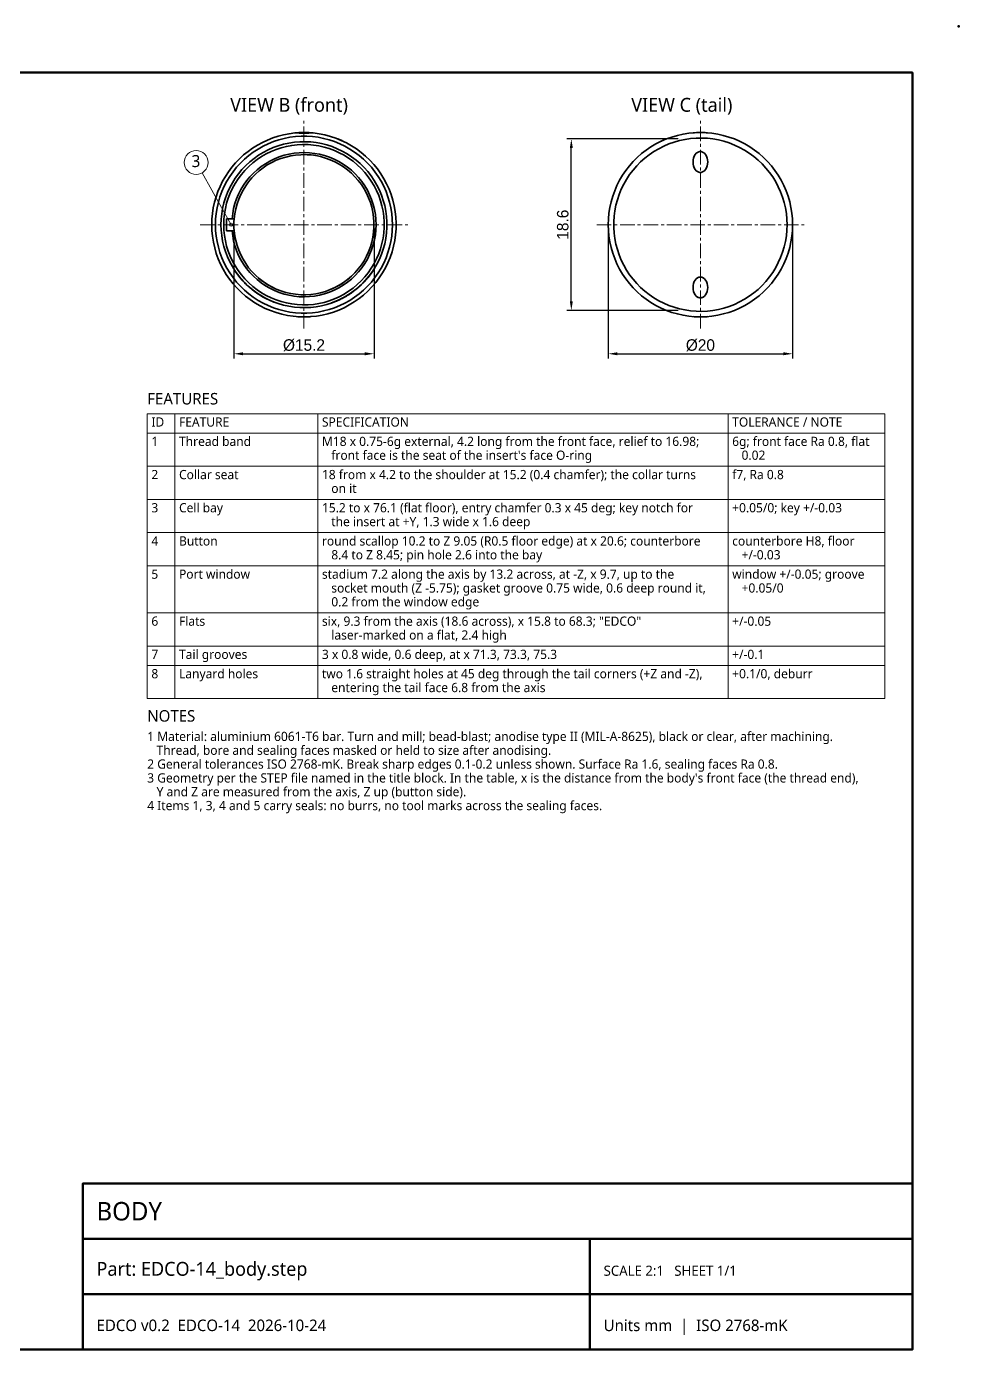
# Model space of a CAD drawing. Header units: millimetres. Extents: x 0 to 420, y 0 to 297.
# Drawn here: x 217.8 to 420, y 10 to 297 of the extents above; entities that cross this region are included whole.
import ezdxf

# ---------------------------------------------------------------- set-up
doc = ezdxf.new("R2010")
doc.units = ezdxf.units.MM
doc.linetypes.add('CENTER', pattern=[5.08, 3.175, -0.635, 0.635, -0.635])
for name, color, linetype, lineweight in [('BORDER', 7, 'Continuous', 50), ('CENTER', 1, 'CENTER', 13), ('DIM', 5, 'Continuous', 13), ('TABLE', 7, 'Continuous', 18), ('TEXT', 7, 'Continuous', 18), ('VISIBLE', 7, 'Continuous', 35)]:
    doc.layers.add(name, color=color, linetype=linetype, lineweight=lineweight)
doc.styles.add('OpenSans', font='OpenSans-Regular.ttf')
doc.dimstyles.new('FK', dxfattribs={"dimtxt": 2.5, "dimasz": 2, "dimexe": 1, "dimexo": 0.8, "dimgap": 0.6, "dimtad": 1, "dimdec": 3, "dimlfac": 0.5, "dimdsep": 46, "dimcen": 2.5, "dimclrd": 5, "dimclre": 5, "dimclrt": 7, "dimazin": 3, "dimtfac": 1, "dimtmove": 0, "dimatfit": 3})

msp = doc.modelspace()

# ---------------------------------------------------------------- linework, layer by layer
at = {"layer": 'BORDER'}
for p, q in [((230, 34), (410, 34)), ((340, 10), (340, 34)), ((230, 22), (410, 22))]:
    msp.add_line(p, q, dxfattribs=at)
for points in [[(10, 10), (410, 10), (410, 287), (10, 287)], [(230, 10), (410, 10), (410, 46), (230, 46)]]:
    msp.add_lwpolyline(points, close=True, dxfattribs=at)
msp.add_point((420, 297), dxfattribs=at)
at = {"layer": 'CENTER'}
for p, q in [((278, 231.5), (278, 276.5)), ((364, 231.5), (364, 276.5)), ((255.5, 254), (300.5, 254)), ((341.5, 254), (386.5, 254))]:
    msp.add_line(p, q, dxfattribs=at)
at = {"layer": 'DIM'}
msp.add_line((262.2, 254), (255.8906, 265.2331), dxfattribs=at)
for centre, radius in [((254.6173, 267.5), 2.6), ((262.2, 254), 0.35)]:
    msp.add_circle(centre, radius, dxfattribs=at)
at = {"layer": 'TABLE'}
for p, q in [((244, 213), (404, 213)), ((244, 213), (244, 151.2)), ((250, 213), (250, 151.2)), ((281, 213), (281, 151.2)), ((370, 213), (370, 151.2)), ((404, 213), (404, 151.2)), ((244, 208.8), (404, 208.8)), ((244, 201.6), (404, 201.6)), ((244, 194.4), (404, 194.4)), ((244, 187.2), (404, 187.2)), ((244, 180), (404, 180)), ((244, 169.8), (404, 169.8)), ((244, 162.6), (404, 162.6)), ((244, 158.4), (404, 158.4)), ((244, 151.2), (404, 151.2))]:
    msp.add_line(p, q, dxfattribs=at)
at = {"layer": 'VISIBLE'}
for points in [[(258, 254), (258.0375, 255.2243), (258.1499, 256.4441), (258.3367, 257.6547), (258.5974, 258.8515), (258.9307, 260.0302), (259.3357, 261.1863), (259.8106, 262.3154), (260.3537, 263.4133), (260.9631, 264.4759), (261.6363, 265.4992), (262.371, 266.4793), (263.1642, 267.4127), (264.0132, 268.2957), (264.9145, 269.1252), (265.865, 269.8978), (266.861, 270.6109), (267.8987, 271.2616), (268.9744, 271.8476), (270.0839, 272.3667), (271.2231, 272.8168), (272.3877, 273.1964), (273.5734, 273.504), (274.7757, 273.7384), (275.99, 273.8987)], [(280.01, 273.8987), (281.2622, 273.7322), (282.5014, 273.4868), (283.7227, 273.1638), (284.9212, 272.7643), (286.092, 272.2899), (287.2305, 271.7425), (288.3322, 271.1244), (289.3927, 270.4379), (290.4078, 269.6859), (291.3733, 268.8713), (292.2855, 267.9973), (293.1407, 267.0675), (293.9354, 266.0856), (294.6666, 265.0555), (295.3313, 263.9812), (295.9269, 262.8671), (296.4509, 261.7177), (296.9014, 260.5374), (297.2764, 259.3311), (297.5745, 258.1035), (297.7945, 256.8595), (297.9356, 255.6042), (297.9971, 254.3424), (297.9788, 253.0792), (297.8808, 251.8198), (297.7035, 250.569), (297.4476, 249.3319), (297.1141, 248.1135), (296.7043, 246.9185), (296.22, 245.7518), (295.6629, 244.618), (295.0353, 243.5216), (294.3398, 242.467), (293.5791, 241.4584), (292.7563, 240.4999), (291.8745, 239.5952), (290.9375, 238.748), (289.9488, 237.9617), (288.9124, 237.2393), (287.8325, 236.5839), (286.7133, 235.9978), (285.5595, 235.4837), (284.3754, 235.0434), (283.1659, 234.6787), (281.9358, 234.3911), (280.69, 234.1817), (279.4335, 234.0514), (278.1712, 234.0007), (276.9083, 234.0298), (275.6497, 234.1386), (274.4005, 234.3266), (273.1656, 234.5931), (271.9501, 234.937), (270.7586, 235.357), (269.5961, 235.8513), (268.4671, 236.4181), (267.3761, 237.055), (266.3276, 237.7595), (265.3255, 238.5288), (264.3741, 239.3598), (263.477, 240.2493), (262.6379, 241.1936), (261.86, 242.189), (261.1465, 243.2315), (260.5003, 244.317), (259.9239, 245.4411), (259.4196, 246.5993), (258.9895, 247.7871), (258.6352, 248.9997), (258.3581, 250.2322), (258.1594, 251.4797), (258.0399, 252.7374), (258, 254)], [(258.8, 254), (258.8394, 255.2301), (258.9576, 256.4552), (259.1541, 257.6702), (259.4279, 258.8702), (259.7781, 260.0501), (260.2032, 261.2051), (260.7014, 262.3306), (261.2707, 263.4218), (261.9087, 264.4743), (262.6129, 265.4837), (263.3802, 266.446), (264.2077, 267.3571), (265.0918, 268.2133), (266.029, 269.0112), (267.0154, 269.7473), (268.0469, 270.4187), (269.1193, 271.0227), (270.2282, 271.5567), (271.369, 272.0186), (272.5371, 272.4064), (273.7276, 272.7186), (274.9357, 272.9539), (276.1564, 273.1113), (277.3846, 273.1901), (278.6154, 273.1901), (279.8436, 273.1113), (281.0643, 272.9539), (282.2724, 272.7186), (283.4629, 272.4064), (284.631, 272.0186), (285.7718, 271.5567), (286.8807, 271.0227), (287.9531, 270.4187), (288.9846, 269.7473), (289.971, 269.0112), (290.9082, 268.2133), (291.7923, 267.3571), (292.6198, 266.446), (293.3871, 265.4837), (294.0913, 264.4743), (294.7293, 263.4218), (295.2986, 262.3306), (295.7968, 261.2051), (296.2219, 260.0501), (296.5721, 258.8702), (296.8459, 257.6702), (297.0424, 256.4552), (297.1606, 255.2301), (297.2, 254), (297.1606, 252.7699), (297.0424, 251.5448), (296.8459, 250.3298), (296.5721, 249.1298), (296.2219, 247.9499), (295.7968, 246.7949), (295.2986, 245.6694), (294.7293, 244.5782), (294.0913, 243.5257), (293.3871, 242.5163), (292.6198, 241.554), (291.7923, 240.6429), (290.9082, 239.7867), (289.971, 238.9888), (288.9846, 238.2527), (287.9531, 237.5813), (286.8807, 236.9773), (285.7718, 236.4433), (284.631, 235.9814), (283.4629, 235.5936), (282.2724, 235.2814), (281.0643, 235.0461), (279.8436, 234.8887), (278.6154, 234.8099), (277.3846, 234.8099), (276.1564, 234.8887), (274.9357, 235.0461), (273.7276, 235.2814), (272.5371, 235.5936), (271.369, 235.9814), (270.2282, 236.4433), (269.1193, 236.9773), (268.0469, 237.5813), (267.0154, 238.2527), (266.029, 238.9888), (265.0918, 239.7867), (264.2077, 240.6429), (263.3802, 241.554), (262.6129, 242.5163), (261.9087, 243.5257), (261.2707, 244.5782), (260.7014, 245.6694), (260.2032, 246.7949), (259.7781, 247.9499), (259.4279, 249.1298), (259.1541, 250.3298), (258.9576, 251.5448), (258.8394, 252.7699), (258.8, 254)], [(275.99, 273.8987), (276.9937, 273.9747), (278, 274), (279.0063, 273.9747), (280.01, 273.8987)], [(275.99, 273.8987), (276.9788, 273.825), (278, 273.8), (279.0212, 273.825), (280.01, 273.8987)], [(276.4336, 273.9386), (276.8816, 273.9687), (278.0008, 274), (279.1195, 273.9686), (279.5664, 273.9386)], [(276.9705, 273.9735), (276.6231, 273.9525)], [(277.2963, 273.9876), (277.227, 273.9851)], [(277.8885, 273.9997), (277.5081, 273.994)], [(278, 274), (278, 274)], [(278.3679, 273.9966), (278, 274)], [(278.6018, 273.9909), (278.3853, 273.9963)], [(278.7648, 273.9854), (278.6862, 273.9882)], [(279.1225, 273.9685), (278.9514, 273.9774)], [(279.368, 273.9532), (279.2638, 273.96)], [(384, 254), (383.9605, 255.2558), (383.8423, 256.5067), (383.6457, 257.7476), (383.3717, 258.9738), (383.0211, 260.1803), (382.5955, 261.3625), (382.0965, 262.5156), (381.5261, 263.6351), (380.8866, 264.7165), (380.1803, 265.7557), (379.4103, 266.7485), (378.5794, 267.6909), (377.6909, 268.5794), (376.7485, 269.4103), (375.7557, 270.1803), (374.7165, 270.8866), (373.6351, 271.5261), (372.5156, 272.0965), (371.3625, 272.5955), (370.1803, 273.0211), (368.9738, 273.3717), (367.7476, 273.6457), (366.5067, 273.8423), (365.2558, 273.9605), (364, 274), (362.7442, 273.9605), (361.4933, 273.8423), (360.2524, 273.6457), (359.0262, 273.3717), (357.8197, 273.0211), (356.6375, 272.5955), (355.4844, 272.0965), (354.3649, 271.5261), (353.2835, 270.8866), (352.2443, 270.1803), (351.2515, 269.4103), (350.3091, 268.5794), (349.4206, 267.6909), (348.5897, 266.7485), (347.8197, 265.7557), (347.1134, 264.7165), (346.4739, 263.6351), (345.9035, 262.5156), (345.4045, 261.3625), (344.9789, 260.1803), (344.6283, 258.9738), (344.3543, 257.7476), (344.1577, 256.5067), (344.0395, 255.2558), (344, 254), (344.0395, 252.7442), (344.1577, 251.4933), (344.3543, 250.2524), (344.6283, 249.0262), (344.9789, 247.8197), (345.4045, 246.6375), (345.9035, 245.4844), (346.4739, 244.3649), (347.1134, 243.2835), (347.8197, 242.2443), (348.5897, 241.2515), (349.4206, 240.3091), (350.3091, 239.4206), (351.2515, 238.5897), (352.2443, 237.8197), (353.2835, 237.1134), (354.3649, 236.4739), (355.4844, 235.9035), (356.6375, 235.4045), (357.8197, 234.9789), (359.0262, 234.6283), (360.2524, 234.3543), (361.4933, 234.1577), (362.7442, 234.0395), (364, 234), (365.2558, 234.0395), (366.5067, 234.1577), (367.7476, 234.3543), (368.9738, 234.6283), (370.1803, 234.9789), (371.3625, 235.4045), (372.5156, 235.9035), (373.6351, 236.4739), (374.7165, 237.1134), (375.7557, 237.8197), (376.7485, 238.5897), (377.6909, 239.4206), (378.5794, 240.3091), (379.4103, 241.2515), (380.1803, 242.2443), (380.8866, 243.2835), (381.5261, 244.3649), (382.0965, 245.4844), (382.5955, 246.6375), (383.0211, 247.8197), (383.3717, 249.0262), (383.6457, 250.2524), (383.8423, 251.4933), (383.9605, 252.7442), (384, 254)], [(382.8, 254), (382.7606, 255.2169), (382.6425, 256.4287), (382.4461, 257.6304), (382.1725, 258.8168), (381.8226, 259.983), (381.3979, 261.1241), (380.9003, 262.2353), (380.3318, 263.312), (379.6948, 264.3496), (378.9919, 265.3438), (378.2262, 266.2905), (377.4008, 267.1855), (376.5192, 268.0253), (375.5851, 268.8063), (374.6024, 269.5251), (373.5752, 270.1788), (372.5079, 270.7647), (371.4049, 271.2803), (370.2708, 271.7234), (369.1104, 272.0921), (367.9286, 272.3849), (366.7303, 272.6007), (365.5206, 272.7384), (364.3044, 272.7975), (363.087, 272.7778), (361.8735, 272.6793), (360.6688, 272.5025), (359.4781, 272.2481), (358.3064, 271.9171), (357.1586, 271.511), (356.0395, 271.0314), (354.9537, 270.4804), (353.9059, 269.8603), (352.9004, 269.1737), (351.9415, 268.4234), (351.0332, 267.6126), (350.1792, 266.7447), (349.3833, 265.8233), (348.6486, 264.8524), (347.9783, 263.8359), (347.3752, 262.7782), (346.8419, 261.6837), (346.3805, 260.557), (345.993, 259.4027), (345.6811, 258.2258), (345.446, 257.0311), (345.2887, 255.8238), (345.2099, 254.6088), (345.2099, 253.3912), (345.2887, 252.1762), (345.446, 250.9689), (345.6811, 249.7742), (345.993, 248.5973), (346.3805, 247.443), (346.8419, 246.3163), (347.3752, 245.2218), (347.9783, 244.1641), (348.6486, 243.1476), (349.3833, 242.1767), (350.1792, 241.2553), (351.0332, 240.3874), (351.9415, 239.5766), (352.9004, 238.8263), (353.9059, 238.1397), (354.9537, 237.5196), (356.0395, 236.9686), (357.1586, 236.489), (358.3064, 236.0829), (359.4781, 235.7519), (360.6688, 235.4975), (361.8735, 235.3207), (363.087, 235.2222), (364.3044, 235.2025), (365.5206, 235.2616), (366.7303, 235.3993), (367.9286, 235.6151), (369.1104, 235.9079), (370.2708, 236.2766), (371.4049, 236.7197), (372.5079, 237.2353), (373.5752, 237.8212), (374.6024, 238.4749), (375.5851, 239.1937), (376.5192, 239.9747), (377.4008, 240.8145), (378.2262, 241.7095), (378.9919, 242.6562), (379.6948, 243.6504), (380.3318, 244.688), (380.9003, 245.7647), (381.3979, 246.8759), (381.8226, 248.017), (382.1725, 249.1832), (382.4461, 250.3696), (382.6425, 251.5713), (382.7606, 252.7831), (382.8, 254)], [(362.6231, 273.9525), (362.4336, 273.9386)], [(362.6231, 273.9525), (363.1328, 273.9812), (364, 274)], [(363.3982, 273.9909), (362.7362, 273.96)], [(363.7641, 273.9986), (363.5095, 273.994)], [(363.8488, 273.9994), (363.8063, 273.9991)], [(364, 274), (363.8534, 273.9995)], [(364, 274), (364.8659, 273.9812), (365.3769, 273.9525)], [(364.1934, 273.9991), (364.021, 274)], [(364.5945, 273.9912), (364.373, 273.9965)], [(364.9753, 273.9762), (364.7037, 273.9876)], [(365.5664, 273.9386), (365.0295, 273.9735)], [(260, 254), (260.0394, 255.1896), (260.1572, 256.3741), (260.3532, 257.5481), (260.6262, 258.7066), (260.9753, 259.8446), (261.3988, 260.957), (261.8949, 262.039), (262.4614, 263.0858), (263.0958, 264.0929), (263.7955, 265.0558), (264.5572, 265.9704), (265.3777, 266.8327), (266.2535, 267.6389), (267.1805, 268.3854), (268.1549, 269.069), (269.1724, 269.6867), (270.2284, 270.2358), (271.3184, 270.714), (272.4377, 271.119), (273.5813, 271.4492), (274.7442, 271.7031), (275.9213, 271.8796), (277.1075, 271.9779), (278.2976, 271.9975), (279.4864, 271.9385), (280.6687, 271.8011), (281.8394, 271.5858), (282.9933, 271.2936), (284.1253, 270.9257), (285.2305, 270.4839), (286.3041, 269.97), (287.3415, 269.3863), (288.3379, 268.7352), (289.2892, 268.0198), (290.1911, 267.243), (291.0397, 266.4084), (291.8312, 265.5194), (292.5623, 264.5801), (293.2297, 263.5946), (293.8305, 262.5671), (294.3621, 261.5021), (294.8222, 260.4043), (295.2086, 259.2785), (295.5199, 258.1296), (295.7545, 256.9627), (295.9115, 255.7828), (295.9902, 254.5951), (295.9902, 253.4049), (295.9115, 252.2172), (295.7545, 251.0373), (295.5199, 249.8704), (295.2086, 248.7215), (294.8222, 247.5957), (294.3621, 246.4979), (293.8305, 245.4329), (293.2297, 244.4054), (292.5623, 243.4199), (291.8312, 242.4806), (291.0397, 241.5916), (290.1911, 240.757), (289.2892, 239.9802), (288.3379, 239.2648), (287.3415, 238.6137), (286.3041, 238.03), (285.2305, 237.5161), (284.1253, 237.0743), (282.9933, 236.7064), (281.8394, 236.4142), (280.6687, 236.1989), (279.4864, 236.0615), (278.2976, 236.0025), (277.1075, 236.0221), (275.9213, 236.1204), (274.7442, 236.2969), (273.5813, 236.5508), (272.4377, 236.881), (271.3184, 237.286), (270.2284, 237.7642), (269.1724, 238.3133), (268.1549, 238.931), (267.1805, 239.6146), (266.2535, 240.3611), (265.3777, 241.1673), (264.5572, 242.0296), (263.7955, 242.9442), (263.0958, 243.9071), (262.4614, 244.9142), (261.8949, 245.961), (261.3988, 247.043), (260.9753, 248.1554), (260.6262, 249.2934), (260.3532, 250.4519), (260.1572, 251.6259), (260.0394, 252.8104), (260, 254)], [(260.6, 254), (260.6397, 255.1747), (260.7586, 256.344), (260.9562, 257.5026), (261.2315, 258.6452), (261.5834, 259.7667), (262.0101, 260.8618), (262.5099, 261.9256), (263.0802, 262.9533), (263.7187, 263.9401), (264.4223, 264.8815), (265.1879, 265.7733), (266.012, 266.6114), (266.8907, 267.3919), (267.8201, 268.1114), (268.796, 268.7664), (269.8139, 269.3541), (270.8691, 269.8717), (271.9569, 270.3169), (273.0722, 270.6876), (274.21, 270.9822), (275.3652, 271.1993), (276.5323, 271.338), (277.7061, 271.3975), (278.8813, 271.3777), (280.0524, 271.2785), (281.2142, 271.1005), (282.3614, 270.8445), (283.4886, 270.5117), (284.5908, 270.1035), (285.6629, 269.6218), (286.7, 269.0688), (287.6974, 268.4471), (288.6506, 267.7595), (289.5552, 267.0091), (290.4071, 266.1993), (291.2024, 265.3339), (291.9374, 264.4167), (292.6089, 263.4521), (293.2136, 262.4443), (293.749, 261.3979), (294.2125, 260.3178), (294.602, 259.2089), (294.9158, 258.0762), (295.1524, 256.925), (295.3107, 255.7603), (295.3901, 254.5877), (295.3901, 253.4123), (295.3107, 252.2397), (295.1524, 251.075), (294.9158, 249.9238), (294.602, 248.7911), (294.2125, 247.6822), (293.749, 246.6021), (293.2136, 245.5557), (292.6089, 244.5479), (291.9374, 243.5833), (291.2024, 242.6661), (290.4071, 241.8007), (289.5552, 240.9909), (288.6506, 240.2405), (287.6974, 239.5529), (286.7, 238.9312), (285.6629, 238.3782), (284.5908, 237.8965), (283.4886, 237.4883), (282.3614, 237.1555), (281.2142, 236.8995), (280.0524, 236.7215), (278.8813, 236.6223), (277.7061, 236.6025), (276.5323, 236.662), (275.3652, 236.8007), (274.21, 237.0178), (273.0722, 237.3124), (271.9569, 237.6831), (270.8691, 238.1283), (269.8139, 238.6459), (268.796, 239.2336), (267.8201, 239.8886), (266.8907, 240.6081), (266.012, 241.3886), (265.1879, 242.2267), (264.4223, 243.1185), (263.7187, 244.0599), (263.0802, 245.0467), (262.5099, 246.0744), (262.0101, 247.1382), (261.5834, 248.2333), (261.2315, 249.3548), (260.9562, 250.4974), (260.7586, 251.656), (260.6397, 252.8253), (260.6, 254)], [(285.3512, 272.6), (286.1926, 272.245), (286.4204, 272.141), (286.4843, 272.1112), (286.5082, 272.1)], [(285.3512, 272.6), (286.1926, 272.245), (286.4204, 272.141), (286.4843, 272.1112), (286.5082, 272.1)], [(356.6488, 272.6), (355.8074, 272.245), (355.5796, 272.141), (355.5157, 272.1112), (355.4918, 272.1)], [(356.6488, 272.6), (355.8074, 272.245), (355.5796, 272.141), (355.5157, 272.1112), (355.4918, 272.1)], [(364, 269.8627), (363.8432, 269.8518), (363.6879, 269.8193), (363.5355, 269.7653), (363.3877, 269.6905), (363.1111, 269.4814), (362.8686, 269.2), (362.6696, 268.8571), (362.5218, 268.4659), (362.4307, 268.0414), (362.4, 267.6)], [(365.6, 267.6), (365.5693, 268.0414), (365.4782, 268.4659), (365.3304, 268.8571), (365.1314, 269.2), (364.8889, 269.4814), (364.6123, 269.6905), (364.4645, 269.7653), (364.3121, 269.8193), (364.1568, 269.8518), (364, 269.8627)], [(262.4041, 255.3), (262.5359, 256.4051), (262.7459, 257.498), (263.0331, 258.5732), (263.3959, 259.6252), (263.8326, 260.6489), (264.3409, 261.6389), (264.9183, 262.5903), (265.5619, 263.4982), (266.2684, 264.3581), (267.0341, 265.1657), (267.8554, 265.9167), (268.7279, 266.6076), (269.6473, 267.2346), (270.609, 267.7947), (271.608, 268.2851), (272.6393, 268.7033), (273.6978, 269.047), (274.778, 269.3147), (275.8745, 269.505), (276.9818, 269.6168), (278.0942, 269.6497), (279.2061, 269.6035), (280.3119, 269.4783), (281.4061, 269.2749), (282.483, 268.9942), (283.5372, 268.6377), (284.5635, 268.2071), (285.5565, 267.7048), (286.5114, 267.1331), (287.4232, 266.495), (288.2873, 265.7938), (289.0995, 265.0329), (289.8555, 264.2162), (290.5515, 263.3478), (291.1841, 262.4322), (291.75, 261.4739), (292.2464, 260.4779), (292.6707, 259.4491), (293.0209, 258.3927), (293.2951, 257.3141), (293.4919, 256.2188), (293.6104, 255.1122), (293.65, 254), (293.6104, 252.8878), (293.4919, 251.7812), (293.2951, 250.6859), (293.0209, 249.6073), (292.6707, 248.5509), (292.2464, 247.5221), (291.75, 246.5261), (291.1841, 245.5678), (290.5515, 244.6522), (289.8555, 243.7838), (289.0995, 242.9671), (288.2873, 242.2062), (287.4232, 241.505), (286.5114, 240.8669), (285.5565, 240.2952), (284.5635, 239.7929), (283.5372, 239.3623), (282.483, 239.0058), (281.4061, 238.7251), (280.3119, 238.5217), (279.2061, 238.3965), (278.0942, 238.3503), (276.9818, 238.3832), (275.8745, 238.495), (274.778, 238.6853), (273.6978, 238.953), (272.6393, 239.2967), (271.608, 239.7149), (270.609, 240.2053), (269.6473, 240.7654), (268.7279, 241.3924), (267.8554, 242.0833), (267.0341, 242.8343), (266.2684, 243.6419), (265.5619, 244.5018), (264.9183, 245.4097), (264.3409, 246.3611), (263.8326, 247.3511), (263.3959, 248.3748), (263.0331, 249.4268), (262.7459, 250.502), (262.5359, 251.5949), (262.4041, 252.7)], [(262.8557, 255.3), (262.9882, 256.3847), (263.1983, 257.457), (263.4849, 258.5114), (263.8466, 259.5426), (264.2813, 260.5451), (264.787, 261.5138), (265.361, 262.4436), (266.0002, 263.3298), (266.7015, 264.1678), (267.4612, 264.9533), (268.2754, 265.6821), (269.1398, 266.3506), (270.05, 266.9552), (271.0012, 267.4929), (271.9887, 267.9608), (273.0072, 268.3566), (274.0515, 268.6782), (275.1163, 268.9239), (276.1959, 269.0926), (277.2849, 269.1832), (278.3775, 269.1953), (279.4682, 269.1289), (280.5513, 268.9843), (281.6213, 268.7623), (282.6725, 268.464), (283.6995, 268.091), (284.6971, 267.6451), (285.6601, 267.1287), (286.5836, 266.5444), (287.4626, 265.8953), (288.2928, 265.1848), (289.0697, 264.4164), (289.7894, 263.5942), (290.4483, 262.7224), (291.0427, 261.8056), (291.5698, 260.8484), (292.0268, 259.8558), (292.4112, 258.8329), (292.7212, 257.7851), (292.9551, 256.7177), (293.1117, 255.6363), (293.1902, 254.5464), (293.1902, 253.4536), (293.1117, 252.3637), (292.9551, 251.2823), (292.7212, 250.2149), (292.4112, 249.1671), (292.0268, 248.1442), (291.5698, 247.1516), (291.0427, 246.1944), (290.4483, 245.2776), (289.7894, 244.4058), (289.0697, 243.5836), (288.2928, 242.8152), (287.4626, 242.1047), (286.5836, 241.4556), (285.6601, 240.8713), (284.6971, 240.3549), (283.6995, 239.909), (282.6725, 239.536), (281.6213, 239.2377), (280.5513, 239.0157), (279.4682, 238.8711), (278.3775, 238.8047), (277.2849, 238.8168), (276.1959, 238.9074), (275.1163, 239.0761), (274.0515, 239.3218), (273.0072, 239.6434), (271.9887, 240.0392), (271.0012, 240.5071), (270.05, 241.0448), (269.1398, 241.6494), (268.2754, 242.3179), (267.4612, 243.0467), (266.7015, 243.8322), (266.0002, 244.6702), (265.361, 245.5564), (264.787, 246.4862), (264.2813, 247.4549), (263.8466, 248.4574), (263.4849, 249.4886), (263.1983, 250.543), (262.9882, 251.6153), (262.8557, 252.7)], [(278.0027, 269.2), (278, 269.2)], [(278.466, 269.1929), (278.4607, 269.193)], [(280.6, 268.976), (280.571, 268.981), (280.4839, 268.9957), (280.1315, 269.0498), (279.5296, 269.1228), (278.687, 269.1845)], [(362.4, 267.6), (362.4307, 267.1586), (362.5218, 266.7341), (362.6696, 266.3429), (362.8686, 266), (363.1111, 265.7186), (363.3877, 265.5095), (363.5355, 265.4347), (363.6879, 265.3807), (363.8432, 265.3482), (364, 265.3373), (364.1568, 265.3482), (364.3121, 265.3807), (364.4645, 265.4347), (364.6123, 265.5095), (364.8889, 265.7186), (365.1314, 266), (365.3304, 266.3429), (365.4782, 266.7341), (365.5693, 267.1586), (365.6, 267.6)], [(262.4041, 255.3), (261.2, 255.3)], [(261.2, 255.3), (261.2, 252.7)], [(262.4041, 252.7), (261.2, 252.7)], [(262.4041, 255.3), (262.4368, 255.3), (262.4694, 255.3), (262.502, 255.3), (262.5345, 255.3), (262.5669, 255.3), (262.5992, 255.3), (262.6315, 255.3), (262.6638, 255.3), (262.6959, 255.3), (262.728, 255.3), (262.76, 255.3), (262.792, 255.3), (262.8239, 255.3), (262.8557, 255.3)], [(262.4041, 252.7), (262.4368, 252.7), (262.4694, 252.7), (262.502, 252.7), (262.5345, 252.7), (262.5669, 252.7), (262.5992, 252.7), (262.6315, 252.7), (262.6638, 252.7), (262.6959, 252.7), (262.728, 252.7), (262.76, 252.7), (262.792, 252.7), (262.8239, 252.7), (262.8557, 252.7)], [(262.8, 254), (262.8139, 254.6506), (262.8557, 255.3)], [(262.8557, 252.7), (262.8139, 253.3494), (262.8, 254)], [(272, 237.0294), (270.8963, 237.461), (269.8618, 237.9448), (268.9086, 238.4647), (268.0378, 239.0082), (267.2458, 239.5658), (266.5277, 240.1296), (265.879, 240.6928), (265.2953, 241.2489), (264.7732, 241.7914), (264.3107, 242.3123), (263.564, 243.2482), (263.0756, 243.937), (262.9447, 244.134), (262.9112, 244.1852), (262.9, 244.2026)], [(262.9, 244.2026), (262.9055, 244.194), (262.9221, 244.1686), (262.9876, 244.0688), (263.2388, 243.6991), (263.6313, 243.1584), (264.1483, 242.5052)], [(293.1, 244.2026), (293.0892, 244.1859), (293.0571, 244.1367), (292.9313, 243.9473), (292.4612, 243.2821), (291.7418, 242.3741), (291.2964, 241.8672), (290.794, 241.3385), (290.2329, 240.7956), (289.61, 240.2448), (288.9216, 239.692), (288.1632, 239.1437), (287.3303, 238.607), (286.4192, 238.0903), (285.4284, 237.6043), (284.3671, 237.1637)], [(291.5157, 242.1119), (292.1689, 242.8986), (292.666, 243.564), (292.9869, 244.0304), (293.0714, 244.1586), (293.0928, 244.1915), (293.1, 244.2026)], [(264.51, 242.0828), (264.5611, 242.0252)], [(266.5136, 240.1414), (265.8409, 240.7276), (265.2876, 241.2566), (264.5622, 242.0239)], [(264.5657, 242.02), (264.822, 241.7386)], [(264.8008, 241.7615), (264.8, 241.7624)], [(265.0822, 241.4649), (264.8177, 241.7433)], [(264.8245, 241.736), (264.84, 241.7193)], [(264.848, 241.7108), (265.0047, 241.5452)], [(264.8576, 241.7006), (265.0188, 241.5305)], [(265.0977, 241.4489), (265.199, 241.3455)], [(265.1358, 241.4099), (265.2635, 241.2807)], [(265.3516, 241.193), (265.1492, 241.3961)], [(265.3179, 241.2264), (265.714, 240.845)], [(265.3835, 241.1616), (265.5397, 241.01)], [(272, 240.0343), (271.4153, 240.3003), (270.8536, 240.5848), (270.3181, 240.884), (269.8111, 241.1945), (269.3325, 241.5134), (268.8817, 241.8387), (268.0602, 242.5004)], [(268.709, 241.9702), (269.426, 241.4491), (270.2144, 240.9453), (271.0753, 240.469), (272, 240.0343)], [(287.9398, 242.5004), (287.1183, 241.8387), (286.6675, 241.5134), (286.1889, 241.1944), (285.6819, 240.884), (285.1464, 240.5848), (284.5847, 240.3003), (284, 240.0343)], [(284, 240.0343), (284.5847, 240.3003), (285.1464, 240.5848), (285.6819, 240.884), (286.1889, 241.1945), (286.6675, 241.5134), (287.1183, 241.8387), (287.9398, 242.5004)], [(288.4465, 239.3415), (289.0534, 239.7936), (289.5966, 240.2334), (290.0782, 240.6539), (290.4984, 241.0467), (291.1499, 241.7085), (291.5242, 242.1216)], [(290.6744, 241.2187), (290.7964, 241.341)], [(290.8226, 241.3675), (290.8648, 241.4105)], [(290.8539, 241.3993), (291.0019, 241.5521)], [(290.9193, 241.4664), (291.192, 241.7538)], [(291.0316, 241.5832), (291.0322, 241.5838)], [(291.1994, 241.7617), (291.2, 241.7624)], [(364, 242.6627), (363.8432, 242.6518), (363.6879, 242.6193), (363.5355, 242.5653), (363.3877, 242.4905), (363.1111, 242.2814), (362.8686, 242), (362.6696, 241.6571), (362.5218, 241.2659), (362.4307, 240.8414), (362.4, 240.4)], [(365.6, 240.4), (365.5693, 240.8414), (365.4782, 241.2659), (365.3304, 241.6571), (365.1314, 242), (364.8889, 242.2814), (364.6123, 242.4905), (364.4645, 242.5653), (364.3121, 242.6193), (364.1568, 242.6518), (364, 242.6627)], [(265.5604, 240.9901), (265.5876, 240.9642)], [(265.7588, 240.8033), (265.577, 240.9743)], [(265.948, 240.6303), (266.3306, 240.2951)], [(266.5571, 240.1054), (266.1929, 240.4135)], [(266.6119, 240.0604), (266.8424, 239.8753)], [(266.7337, 239.9618), (266.6902, 239.9968)], [(268.0175, 239.0217), (267.3358, 239.4992), (266.7338, 239.9618)], [(267.7805, 239.1824), (268.0193, 239.0205)], [(270.6651, 237.5623), (269.5904, 238.0853), (268.6227, 238.6355)], [(268.6797, 238.6009), (268.7197, 238.5768)], [(269.0115, 238.4049), (269.0214, 238.3992)], [(269.0215, 238.3992), (269.0315, 238.3934)], [(269.0316, 238.3934), (269.2756, 238.2557)], [(269.8155, 237.9684), (269.1906, 238.3031)], [(286.1845, 237.9683), (287.0263, 238.4267)], [(287.2044, 238.5313), (286.5139, 238.1408)], [(286.6289, 238.2031), (286.6837, 238.2331)], [(286.6841, 238.2334), (286.7382, 238.2633)], [(287.0269, 238.4271), (287.3544, 238.6216)], [(287.0511, 238.4412), (287.1421, 238.4945)], [(287.4184, 238.6607), (287.4726, 238.6942)], [(288.2819, 239.2256), (287.5161, 238.7211)], [(287.7827, 238.8904), (288.149, 239.134)], [(287.9825, 239.0217), (288.2132, 239.1781)], [(288.1604, 239.1418), (288.6521, 239.4903)], [(288.475, 239.3619), (289.2072, 239.9146)], [(289.0329, 239.7777), (289.3211, 240.006)], [(289.4369, 240.1005), (289.6872, 240.3102)], [(290.2576, 240.8185), (290.4903, 241.0388)], [(362.4, 240.4), (362.4307, 239.9586), (362.5218, 239.5341), (362.6696, 239.1429), (362.8686, 238.8), (363.1111, 238.5186), (363.3877, 238.3095), (363.5355, 238.2347), (363.6879, 238.1807), (363.8432, 238.1482), (364, 238.1373), (364.1568, 238.1482), (364.3121, 238.1807), (364.4645, 238.2347), (364.6123, 238.3095), (364.8889, 238.5186), (365.1314, 238.8), (365.3304, 239.1429), (365.4782, 239.5341), (365.5693, 239.9586), (365.6, 240.4)], [(269.8541, 237.9487), (269.8219, 237.9651)], [(272, 237.0294), (270.8934, 237.4623), (269.867, 237.9421)], [(270.8378, 237.4863), (271.1394, 237.3587)], [(272, 237.0294), (271.4686, 237.2268)], [(285.9036, 237.828), (284.9821, 237.4093), (284, 237.0294)], [(284, 237.0294), (284.2073, 237.1042)], [(284.2098, 237.1051), (285.0444, 237.4357), (285.8395, 237.7969)], [(285.3349, 237.5623), (286.3164, 238.0364)], [(285.8484, 237.8012), (285.921, 237.8365)], [(286.1394, 237.9454), (286.1781, 237.9651)], [(286.1813, 237.9667), (286.1946, 237.9735)], [(278, 234), (276.8806, 234.0314), (276.4336, 234.0614)], [(276.6398, 234.0463), (277.0761, 234.0214)], [(279.5664, 234.0614), (279.1186, 234.0313), (278, 234)], [(278.2429, 234.0015), (278.5306, 234.007)], [(278.632, 234.01), (278.6461, 234.0104)], [(278.7904, 234.0156), (278.8381, 234.0176)], [(279.0026, 234.0251), (279.3769, 234.0475)], [(362.4336, 234.0614), (363.6702, 234.0027)], [(365.3769, 234.0475), (364.866, 234.0188), (364, 234), (363.134, 234.0188), (362.6231, 234.0475)], [(363.7929, 234.0011), (363.9984, 234)], [(364, 234), (364.2184, 234.0012)], [(364, 234), (364, 234)], [(364.2961, 234.0022), (364.4953, 234.0061)], [(364.4955, 234.0061), (364.714, 234.0127)], [(364.8392, 234.0176), (365.3602, 234.0463)], [(365.3769, 234.0475), (365.5664, 234.0614)]]:
    msp.add_lwpolyline(points, dxfattribs=at)

# ---------------------------------------------------------------- texts
at = {"layer": 'TEXT', "style": 'OpenSans'}
for s, height, p in [('VIEW B (front)', 3, (262, 278.5)), ('VIEW C (tail)', 3, (349, 278.5)), ('3', 2.6, (253.5968, 266.5)), ('FEATURES', 2.5, (244, 215)), ('ID', 2, (244.9, 210.2)), ('FEATURE', 2, (250.9, 210.2)), ('SPECIFICATION', 2, (281.9, 210.2)), ('TOLERANCE / NOTE', 2, (370.9, 210.2)), ('1', 2, (244.9, 206)), ('Thread band', 2, (250.9, 206)), ('M18 x 0.75-6g external, 4.2 long from the front face, relief to 16.98;', 2, (281.9, 206)), ('6g; front face Ra 0.8, flat', 2, (370.9, 206)), ("   front face is the seat of the insert's face O-ring", 2, (281.9, 203)), ('   0.02', 2, (370.9, 203)), ('Collar seat', 2, (250.9, 198.8)), ('18 from x 4.2 to the shoulder at 15.2 (0.4 chamfer); the collar turns', 2, (281.9, 198.8)), ('f7, Ra 0.8', 2, (370.9, 198.8)), ('2', 2, (244.9, 198.8)), ('   on it', 2, (281.9, 195.8)), ('3', 2, (244.9, 191.6)), ('Cell bay', 2, (250.9, 191.6)), ('15.2 to x 76.1 (flat floor), entry chamfer 0.3 x 45 deg; key notch for', 2, (281.9, 191.6)), ('+0.05/0; key +/-0.03', 2, (370.9, 191.6)), ('   the insert at +Y, 1.3 wide x 1.6 deep', 2, (281.9, 188.6)), ('4', 2, (244.9, 184.4)), ('Button', 2, (250.9, 184.4)), ('round scallop 10.2 to Z 9.05 (R0.5 floor edge) at x 20.6; counterbore', 2, (281.9, 184.4)), ('counterbore H8, floor', 2, (370.9, 184.4)), ('   8.4 to Z 8.45; pin hole 2.6 into the bay', 2, (281.9, 181.4)), ('   +/-0.03', 2, (370.9, 181.4)), ('5', 2, (244.9, 177.2)), ('Port window', 2, (250.9, 177.2)), ('stadium 7.2 along the axis by 13.2 across, at -Z, x 9.7, up to the', 2, (281.9, 177.2)), ('window +/-0.05; groove', 2, (370.9, 177.2)), ('   socket mouth (Z -5.75); gasket groove 0.75 wide, 0.6 deep round it,', 2, (281.9, 174.2)), ('   +0.05/0', 2, (370.9, 174.2)), ('   0.2 from the window edge', 2, (281.9, 171.2)), ('6', 2, (244.9, 167)), ('Flats', 2, (250.9, 167)), ('six, 9.3 from the axis (18.6 across), x 15.8 to 68.3; "EDCO"', 2, (281.9, 167)), ('+/-0.05', 2, (370.9, 167)), ('   laser-marked on a flat, 2.4 high', 2, (281.9, 164)), ('7', 2, (244.9, 159.8)), ('Tail grooves', 2, (250.9, 159.8)), ('3 x 0.8 wide, 0.6 deep, at x 71.3, 73.3, 75.3', 2, (281.9, 159.8)), ('+/-0.1', 2, (370.9, 159.8)), ('8', 2, (244.9, 155.6)), ('Lanyard holes', 2, (250.9, 155.6)), ('two 1.6 straight holes at 45 deg through the tail corners (+Z and -Z),', 2, (281.9, 155.6)), ('+0.1/0, deburr', 2, (370.9, 155.6)), ('   entering the tail face 6.8 from the axis', 2, (281.9, 152.6)), ('NOTES', 2.5, (244, 146.2)), ('1 Material: aluminium 6061-T6 bar. Turn and mill; bead-blast; anodise type II (MIL-A-8625), black or clear, after machining.', 2, (244, 142)), ('   Thread, bore and sealing faces masked or held to size after anodising.', 2, (244, 139)), ('2 General tolerances ISO 2768-mK. Break sharp edges 0.1-0.2 unless shown. Surface Ra 1.6, sealing faces Ra 0.8.', 2, (244, 136)), ("3 Geometry per the STEP file named in the title block. In the table, x is the distance from the body's front face (the thread end),", 2, (244, 133)), ('   Y and Z are measured from the axis, Z up (button side).', 2, (244, 130)), ('4 Items 1, 3, 4 and 5 carry seals: no burrs, no tool marks across the sealing faces.', 2, (244, 127)), ('BODY', 4, (233, 38)), ('Part: EDCO-14_body.step', 3, (233, 26)), ('SCALE 2:1   SHEET 1/1', 2.2, (343, 26)), ('EDCO v0.2  EDCO-14  2026-10-24', 2.5, (233, 14)), ('Units mm  |  ISO 2768-mK', 2.5, (343, 14))]:
    msp.add_text(s, height=height, dxfattribs=at).set_placement(p)

# ---------------------------------------------------------------- dimensions: what is measured, and where the dimension line sits
at = {"layer": 'DIM'}
msp.add_linear_dim(base=(336, 235.4), p1=(360, 235.4), p2=(360, 272.6), angle=90, dimstyle='FK', dxfattribs=at).render()
for base, p1, p2 in [((262.8, 226), (262.8, 254), (293.2, 254)), ((344, 226), (344, 254), (384, 254))]:
    msp.add_linear_dim(base=base, p1=p1, p2=p2, text='%%c<>', dimstyle='FK', dxfattribs=at).render()

doc.saveas('drawing.dxf')
